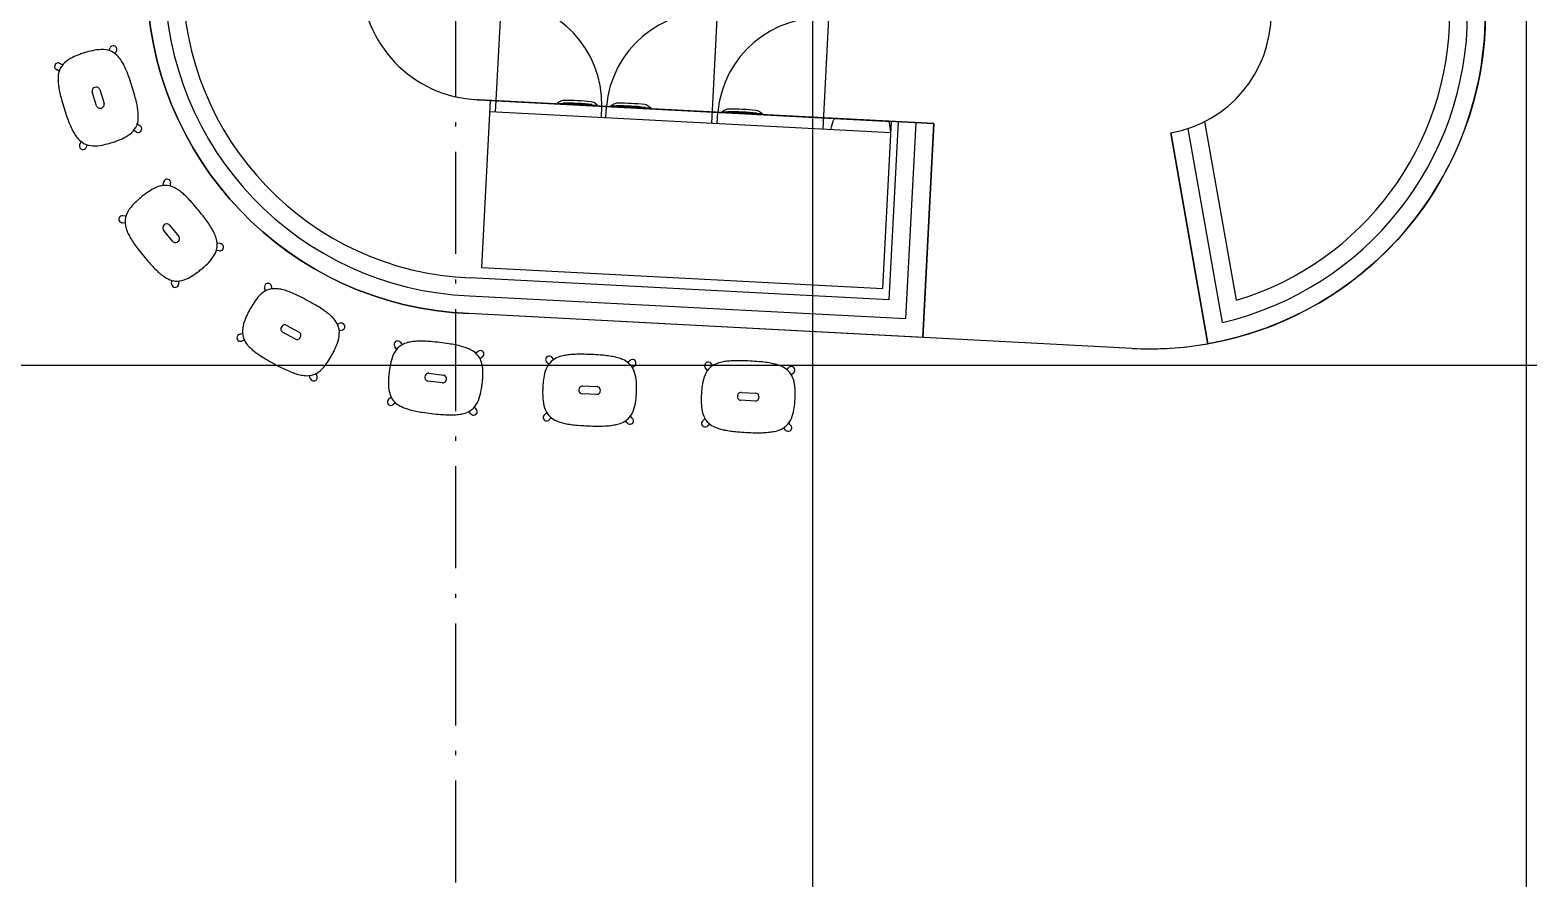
# Model space of a CAD drawing. Extents: x -120222 to -41942, y -19134 to 30932.
# Drawn here: x -89997 to -83281, y 2236 to 6040 of the extents above; entities that cross this region are included whole.
import ezdxf

# ---------------------------------------------------------------- set-up
doc = ezdxf.new("R2010")
doc.units = 0
doc.header["$LTSCALE"] = 150
doc.header["$MEASUREMENT"] = 0
doc.linetypes.add('ISO-10______', pattern=[4.699, 3.048, -0.762, 0.127, -0.762])
doc.layers.get('0').update_dxf_attribs({"linetype": 'CONTINUOUS'})
for name, color, linetype in [('_____', 7, 'CONTINUOUS'), ('____B', 7, 'CONTINUOUS'), ('___B', 7, 'CONTINUOUS')]:
    doc.layers.add(name, color=color, linetype=linetype)

# ---------------------------------------------------------------- blocks, each defined once
blk = doc.blocks.new('____-449')
at = {"color": 1, "linetype": 'Continuous'}
for p, q in [((-96078.6, 1399), (-96072.1, 1411.3)), ((-96050.1, 1384.5), (-96043.8, 1396.4)), ((-96300.8, 1306.6), (-96312.8, 1312.9)), ((-96285.6, 1334.7), (-96297.9, 1341.2)), ((-96133.3, 1150.7), (-96152.8, 1213.4)), ((-96119.3, 1223.7), (-96099.8, 1161)), ((-95954.7, 1033.2), (-95967, 1039.7)), ((-95939.8, 1061.5), (-95951.8, 1067.8)), ((-96208.8, 978), (-96202.5, 989.9)), ((-96180.5, 963.1), (-96174, 975.4))]:
    blk.add_line(p, q, dxfattribs=at)
for centre, radius, start, end in [((-96057.7, 1403.7), 16.3, 136.74474, 152.26204), ((-96057.8, 1403.8), 16.2, 95.91279, 136.74474), ((-96057.8, 1404.2), 15.8, 28.61125, 95.91279), ((-96058.1, 1404), 16.2, 347.77924, 28.61125), ((-96219.8, 1280.9), 85, 131.98842, 159.08089), ((-96176.3, 1232.6), 150, 115.77037, 131.99048), ((-96093.6, 1061.2), 340.2, 109.78658, 115.768), ((-96046.7, 930.8), 478.8, 107.25399, 109.7901), ((-96046.3, 929.7), 480, 104.72558, 107.25554), ((-96081.9, 1064.9), 340.2, 98.74091, 104.72304), ((-96110.8, 1252.9), 150, 82.5217, 98.74276), ((-96102.3, 1317.4), 85, 55.43131, 82.52036), ((-96110.8, 1305), 100, 37.89788, 55.43006), ((-96058.3, 1404), 16.3, 332.26204, 347.77924), ((-96181.9, 1249.7), 190, 30.63765, 37.89734), ((-96250.7, 1209), 270, 25.87834, 30.6373), ((-96305.6, 1327.2), 15.8, 118.59824, 185.89984), ((-96305.3, 1327.2), 16.2, 185.89984, 226.73184), ((-96305.2, 1327.3), 16.3, 226.73184, 242.24904), ((-96305.5, 1326.9), 16.2, 77.76632, 118.59824), ((-96115.7, 1270.2), 190.2, 176.61562, 183.86668), ((-96205.8, 1275.5), 100, 159.08043, 176.61381), ((-96305.5, 1326.8), 16.3, 62.24906, 77.76632), ((-96367.2, 1152.4), 399.6, 21.87327, 25.88167), ((-96554, 1077.4), 600.8, 19.06367, 21.87154), ((-96036.4, 1275.6), 269.7, 183.87239, 188.63638), ((-95908, 1295), 399.6, 188.63186, 192.63967), ((-96138.4, 1217.8), 15, 137.25554, 197.25554), ((-96134.8, 1214.4), 20, 107.25494, 137.25751), ((-96134.8, 1214.4), 20, 77.25554, 107.25554), ((-96133.7, 1219.3), 15, 17.25597, 77.25464), ((-97213.6, 849.5), 1298.6, 17.25507, 19.06414), ((-97214.9, 849.1), 1300, 15.44835, 17.25554), ((-95711.1, 1339.2), 601.4, 192.63838, 195.44342), ((-95037.7, 1525.3), 1300, 195.44834, 197.25554), ((-96119, 1155.1), 15, 197.25266, 257.26177), ((-96117.9, 1160), 20, 287.25973, 317.24203), ((-96114.2, 1156.6), 15, 317.25554, 17.25554), ((-96540.6, 1035.4), 600.5, 12.63731, 15.44663), ((-96344.6, 1079.4), 399.6, 8.63181, 12.63962), ((-95040.8, 1524.3), 1296.8, 197.25442, 199.06615), ((-95698.6, 1297), 600.8, 199.06368, 201.87152), ((-96117.8, 1160), 20, 257.25554, 287.25554), ((-96046.8, 1098.9), 100, 339.08043, 356.61381), ((-96216.8, 1098.8), 270.3, 3.87492, 8.62877), ((-96136.6, 1104.2), 190, 356.6133, 3.87355), ((-95884.6, 1222.3), 400.4, 201.87527, 205.87554), ((-96002.4, 1165.2), 269.4, 205.8758, 210.64483), ((-96070.7, 1124.7), 190, 210.63769, 217.89736), ((-96141.8, 1069.4), 100, 217.89791, 235.43001), ((-96076.3, 1141.9), 150, 295.7716, 311.98666), ((-96032.8, 1093.5), 85, 311.98842, 339.08089), ((-95947.1, 1047.6), 16.3, 242.24904, 257.76634), ((-95947.1, 1047.5), 16.2, 257.76634, 298.59824), ((-95947.4, 1047.1), 16.3, 46.7318, 62.24906), ((-95947, 1047.2), 15.8, 298.59824, 5.89984), ((-95947.3, 1047.2), 16.2, 5.89984, 46.7318), ((-96194.5, 970.4), 16.2, 167.77924, 208.61124), ((-96194.3, 970.4), 16.3, 152.26204, 167.77924), ((-96194.8, 970.2), 15.8, 208.61124, 275.91284), ((-96150.3, 1057), 85, 235.42995, 262.52389), ((-96194.8, 970.6), 16.2, 275.91284, 316.74474), ((-96194.9, 970.7), 16.3, 316.74474, 332.26204), ((-96141.8, 1121.5), 150, 262.52302, 278.7388), ((-96170.7, 1309.1), 339.8, 278.73936, 284.72743), ((-96206.3, 1444.7), 480, 284.72554, 287.25554), ((-96206.6, 1445.6), 481, 287.25681, 289.78176), ((-96158.8, 1312.8), 339.9, 289.78498, 295.77281)]:
    blk.add_arc(centre, radius, start, end, dxfattribs=at)
blk = doc.blocks.new('____-450')
at = {"color": 1, "linetype": 'Continuous'}
for p, q in [((-95834.5, 793.4), (-95833.1, 807.3)), ((-95802.6, 790.6), (-95801.3, 804.1)), ((-96005.8, 624.3), (-96019.2, 625.7)), ((-96002.2, 656.1), (-96016.1, 657.5)), ((-95806.4, 615.7), (-95764.8, 564.9)), ((-95791.9, 542.7), (-95833.5, 593.5)), ((-95582.3, 500.9), (-95596.2, 502.3)), ((-95579.1, 532.7), (-95592.6, 534.1)), ((-95797.1, 354.3), (-95795.7, 367.8)), ((-95765.2, 351.1), (-95763.9, 365))]:
    blk.add_line(p, q, dxfattribs=at)
for centre, radius, start, end in [((-95816.9, 805.7), 16.3, 158.79611, 174.31341), ((-95817, 805.7), 16.2, 117.96416, 158.79611), ((-95817.2, 806), 15.8, 50.66262, 117.96416), ((-95817.4, 805.7), 16.2, 9.83061, 50.66262), ((-95817.5, 805.7), 16.3, 354.31341, 9.83061), ((-95629.1, 371.5), 478.8, 129.30535, 131.84147), ((-95628.4, 370.6), 480, 126.77694, 129.30691), ((-95712.1, 482.6), 340.2, 120.79227, 126.7744), ((-95809.5, 646), 150, 104.57306, 120.79412), ((-95825.8, 708.8), 85, 77.48267, 104.57172), ((-95829.1, 694.2), 100, 59.94925, 77.48142), ((-95874.2, 616.3), 190, 52.68902, 59.94871), ((-95922.6, 552.7), 270, 47.9297, 52.68866), ((-96009.4, 456.5), 399.6, 43.92463, 47.93303), ((-95862.6, 602.5), 150, 137.82173, 154.04185), ((-95721.6, 474.7), 340.2, 131.83794, 137.81936), ((-96154.4, 316.9), 600.8, 41.11503, 43.9229), ((-96680.1, -142), 1298.6, 39.30643, 41.1155), ((-96681.2, -142.9), 1300, 37.49972, 39.30691), ((-96018, 641.6), 15.8, 140.64961, 207.95121), ((-96017.7, 641.8), 16.2, 207.95121, 248.78321), ((-96017.7, 641.4), 16.2, 99.81769, 140.64961), ((-96017.6, 641.9), 16.3, 248.78321, 264.30041), ((-96017.7, 641.3), 16.3, 84.30043, 99.81769), ((-95921, 630.9), 85, 154.03978, 181.13226), ((-95906, 631.2), 100, 181.13179, 198.66517), ((-95821.9, 603), 15, 159.30691, 219.30691), ((-95817.2, 601.3), 20, 129.3063, 159.30887), ((-95817.2, 601.3), 20, 99.30691, 129.30691), ((-95818, 606.2), 15, 39.30733, 99.306), ((-96126.2, 283), 600.5, 34.68867, 37.49799), ((-95961, 397.3), 399.6, 30.68317, 34.69098), ((-95820.5, 660.1), 190.2, 198.66698, 205.91804), ((-95749, 694.9), 269.7, 205.92376, 210.68774), ((-95637.3, 761.1), 399.6, 210.68322, 214.69103), ((-95780.3, 552.2), 15, 219.30402, 279.31313), ((-95781.1, 557.2), 20, 279.30691, 309.30691), ((-95781.1, 557.2), 20, 309.31109, 339.29339), ((-95776.5, 555.4), 15, 339.30691, 39.30691), ((-95849.8, 463.3), 270.3, 25.92628, 30.68013), ((-95777.6, 498.4), 190, 18.66467, 25.92491), ((-95692.4, 527.2), 100, 1.13179, 18.66517), ((-95471.4, 876), 601.4, 214.68974, 217.49478), ((-94917.2, 1301.3), 1300, 217.49971, 219.30691), ((-94919.7, 1299.2), 1296.8, 219.30578, 221.11751), ((-95735.8, 556), 150, 317.82296, 334.03802), ((-95677.4, 527.5), 85, 334.03978, 1.13226), ((-95580.7, 517.1), 16.3, 264.30041, 279.81771), ((-95580.7, 516.5), 16.3, 68.78317, 84.30043), ((-95580.7, 517), 16.2, 279.81771, 320.64961), ((-95580.7, 516.6), 16.2, 27.95121, 68.78317), ((-95580.4, 516.8), 15.8, 320.64961, 27.95121), ((-95444, 841.5), 600.8, 221.11504, 223.92288), ((-95588.4, 702.5), 400.4, 223.92663, 227.9269), ((-95676.1, 605.3), 269.4, 227.92717, 232.69619), ((-95886.1, 675.6), 339.8, 300.79072, 306.77879), ((-95970, 787.8), 480, 306.77691, 309.30691), ((-95970.6, 788.6), 481, 309.30817, 311.83312), ((-95876.5, 683.4), 339.9, 311.83634, 317.82417), ((-95724.2, 542.1), 190, 232.68906, 239.94872), ((-95769.3, 464.2), 100, 239.94928, 257.48138), ((-95780.8, 352.7), 16.3, 174.31341, 189.83061), ((-95781, 352.7), 16.2, 189.83061, 230.66261), ((-95781.2, 352.4), 15.8, 230.66261, 297.96421), ((-95772.5, 449.6), 85, 257.48132, 284.57525), ((-95781.4, 352.7), 16.2, 297.96421, 338.79611), ((-95781.5, 352.8), 16.3, 338.79611, 354.31341), ((-95788.9, 512.5), 150, 284.57438, 300.79016)]:
    blk.add_arc(centre, radius, start, end, dxfattribs=at)
blk = doc.blocks.new('____-451')
at = {"color": 1, "linetype": 'Continuous'}
for p, q in [((-93394.4, -35.8), (-93403.7, -25.5)), ((-93370.9, -14.1), (-93379.9, -4)), ((-93029.7, -22.4), (-93039.8, -31.4)), ((-93008.3, -46.2), (-93018.7, -55.5)), ((-93180.3, -173.1), (-93245.9, -169.6)), ((-93244.1, -134.7), (-93178.5, -138.1)), ((-93405.7, -252.2), (-93416.1, -261.5)), ((-93384.6, -276.3), (-93394.7, -285.3)), ((-93044.5, -303.7), (-93053.5, -293.6)), ((-93020.7, -282.3), (-93030, -271.9))]:
    blk.add_line(p, q, dxfattribs=at)
for centre, radius, start, end in [((-93392, -14.5), 15.8, 98.35581, 165.65735), ((-93392, -14.8), 16.2, 57.5238, 98.35581), ((-93290.1, -184.3), 190, 100.38221, 107.6419), ((-93275.7, -263), 270, 95.6229, 100.38186), ((-93263, -392), 399.6, 91.61783, 95.62623), ((-93257.3, -593.1), 600.8, 88.80823, 91.61609), ((-93271.8, -1290.8), 1298.6, 86.99963, 88.80869), ((-93271.9, -1292.2), 1300, 85.19291, 87.0001), ((-93213.3, -595.1), 600.5, 82.38187, 85.19119), ((-93186.6, -396), 399.6, 78.37637, 82.38418), ((-93268.5, -116.5), 150, 152.26626, 168.48731), ((-93391.7, -14.6), 16.2, 165.65735, 206.4893), ((-93391.6, -14.5), 16.3, 206.4893, 222.0066), ((-93326, -86.3), 85, 125.17587, 152.26491), ((-93392.1, -15), 16.3, 42.0066, 57.5238), ((-93317.4, -98.6), 100, 107.64244, 125.17461), ((-93160.6, -269.4), 270.3, 73.61948, 78.37332), ((-93137.9, -192.3), 190, 66.35786, 73.61811), ((-93101.8, -109.9), 100, 48.82498, 66.35837), ((-93092, -98.6), 85, 21.73297, 48.82545), ((-93018.8, -34.5), 16.3, 116.47636, 131.99362), ((-93018.9, -34.4), 16.2, 75.6444, 116.47636), ((-93018.8, -34.1), 15.8, 8.3428, 75.6444), ((-93152.4, -122.6), 150, 5.51616, 21.73122), ((-93019.2, -34), 16.3, 311.9936, 327.5109), ((-93019.1, -34.1), 16.2, 327.5109, 8.3428), ((-92943, -168), 480, 174.47014, 177.0001), ((-93082.1, -154.5), 340.2, 168.48547, 174.46759), ((-93341.3, -140.9), 339.9, 359.52954, 5.51737), ((-92944.1, -167.9), 478.8, 176.99855, 179.53466), ((-93082.7, -166.8), 340.2, 179.53113, 185.51256), ((-93272.1, -185.1), 150, 185.51493, 201.73504), ((-93240.7, -152.4), 20, 176.99949, 207.00207), ((-93240.7, -152.4), 20, 147.0001, 177.0001), ((-93245.1, -154.6), 15, 207.0001, 267.0001), ((-93244.9, -149.6), 15, 87.00052, 146.9992), ((-93179.6, -158.1), 15, 266.99721, 327.00633), ((-93179.3, -153.1), 15, 27.0001, 87.0001), ((-93183.7, -155.4), 20, 327.0001, 357.0001), ((-93183.8, -155.4), 20, 357.00429, 26.98658), ((-93342, -153.3), 339.8, 348.48392, 354.47199), ((-93481.5, -139.7), 480, 354.4701, 357.0001), ((-93482.4, -139.7), 481, 357.00137, 359.52632), ((-93405.3, -273.6), 16.2, 147.51088, 188.3428), ((-93405.2, -273.7), 16.3, 131.99362, 147.51088), ((-93332.5, -209.2), 85, 201.73297, 228.82545), ((-93098.4, -221.4), 85, 305.17451, 332.26844), ((-93156, -191.2), 150, 332.26758, 348.48336), ((-93405.6, -273.7), 15.8, 188.3428, 255.6444), ((-93405.5, -273.3), 16.2, 255.6444, 296.4764), ((-93405.6, -273.2), 16.3, 296.4764, 311.9936), ((-93322.6, -197.9), 100, 228.82498, 246.35837), ((-93286.4, -115.2), 190.2, 246.36018, 253.61124), ((-93264, -38.9), 269.7, 253.61695, 258.38094), ((-93237.8, 88.3), 399.6, 258.37642, 262.38422), ((-93211, 288.3), 601.4, 262.38293, 265.18797), ((-93152.6, 984.4), 1300, 265.1929, 267.0001), ((-93152.7, 981.2), 1296.8, 266.99898, 268.81071), ((-93167.1, 285.4), 600.8, 268.80824, 271.61607), ((-93161.5, 85), 400.4, 271.61983, 275.62009), ((-93148.7, -45.2), 269.4, 275.62036, 280.38939), ((-93134.3, -123.4), 190, 280.38225, 287.64192), ((-93107, -209.2), 100, 287.64247, 305.17457), ((-93032.3, -292.8), 16.3, 222.0066, 237.5238), ((-93032.4, -292.9), 16.2, 237.5238, 278.3558), ((-93032.4, -293.2), 15.8, 278.3558, 345.6574), ((-93032.8, -293.2), 16.3, 26.4893, 42.0066), ((-93032.7, -293.1), 16.2, 345.6574, 26.4893)]:
    blk.add_arc(centre, radius, start, end, dxfattribs=at)
blk = doc.blocks.new('____-452')
at = {"color": 1, "linetype": 'Continuous'}
for p, q in [((-94106.6, -8.5), (-94116.1, 1.8)), ((-94083.4, 13.5), (-94092.5, 23.5)), ((-93742.1, 8.9), (-93752.1, -0.2)), ((-93720.5, -14.6), (-93730.7, -24.1)), ((-93955.2, -105.7), (-93889.6, -108.4)), ((-93891.1, -143.4), (-93956.7, -140.6)), ((-94115.6, -225), (-94125.9, -234.4)), ((-94094.3, -248.8), (-94104.2, -258)), ((-93753.8, -272.5), (-93763, -262.6)), ((-93730.3, -250.8), (-93739.7, -240.6))]:
    blk.add_line(p, q, dxfattribs=at)
for centre, radius, start, end in [((-94104.2, 12.8), 16.2, 166.27998, 207.11193), ((-94104.5, 12.9), 15.8, 98.97844, 166.27998), ((-94104.1, 12.9), 16.3, 207.11193, 222.62923), ((-94037.7, -58.2), 85, 125.79849, 152.88754), ((-94104.5, 12.5), 16.2, 58.14643, 98.97844), ((-94104.5, 12.4), 16.3, 42.62923, 58.14643), ((-94028.9, -70.4), 100, 108.26506, 125.79724), ((-94000.7, -155.8), 190, 101.00483, 108.26452), ((-93985.4, -234.4), 270, 96.24552, 101.00448), ((-93971.3, -363.1), 399.6, 92.24045, 96.24885), ((-93963.5, -564.2), 600.8, 89.43085, 92.23872), ((-93970.4, -1262), 1298.6, 87.62225, 89.43132), ((-93970.4, -1263.4), 1300, 85.81554, 87.62273), ((-93919.4, -565.8), 600.5, 83.00449, 85.81381), ((-93894.9, -366.4), 399.6, 78.99899, 83.0068), ((-93870.3, -239.4), 270.3, 74.2421, 78.99595), ((-93848.5, -162.1), 190, 66.98048, 74.24073), ((-93813.3, -79.3), 100, 49.44761, 66.98099), ((-93731.1, -3.1), 16.3, 117.09899, 132.61625), ((-93731.1, -3), 16.2, 76.26703, 117.09899), ((-93731.1, -2.6), 15.8, 8.96543, 76.26703), ((-93793.1, -123.8), 340.2, 169.10809, 175.09022), ((-93979.9, -87.8), 150, 152.88888, 169.10994), ((-93803.5, -67.9), 85, 22.3556, 49.44808), ((-93863.7, -92.6), 150, 6.13878, 22.35384), ((-93731.5, -2.6), 16.3, 312.61623, 328.13353), ((-93731.4, -2.7), 16.2, 328.13353, 8.96543), ((-93655, -135.7), 478.8, 177.62117, 180.15728), ((-93653.8, -135.7), 480, 175.09276, 177.62273), ((-93951.6, -123.3), 20, 147.62273, 177.62273), ((-93951.6, -123.3), 20, 177.62212, 207.62469), ((-93956.1, -125.7), 15, 207.62273, 267.62273), ((-93955.9, -120.7), 15, 87.62315, 147.62182), ((-93890.3, -123.4), 15, 27.62273, 87.62273), ((-93894.7, -125.7), 20, 327.62273, 357.62273), ((-93894.7, -125.7), 20, 357.62691, 27.60921), ((-94052.4, -113), 339.9, 0.15216, 6.13999), ((-94192.6, -113.3), 480, 355.09273, 357.62273), ((-94193.5, -113.3), 481, 357.62399, 0.14894), ((-93793.5, -136.1), 340.2, 180.15376, 186.13518), ((-93982.7, -156.4), 150, 186.13755, 202.35766), ((-93890.5, -128.4), 15, 267.61984, 327.62895), ((-93866.5, -161.2), 150, 332.8902, 349.10598), ((-94052.9, -125.3), 339.8, 349.10654, 355.09461), ((-94114.9, -246.3), 16.2, 148.13351, 188.96543), ((-94115.3, -246.4), 15.8, 188.96543, 256.26703), ((-94114.8, -246.4), 16.3, 132.61625, 148.13351), ((-94042.8, -181.1), 85, 202.3556, 229.44808), ((-94115.2, -246.1), 16.2, 256.26703, 297.09903), ((-94115.3, -245.9), 16.3, 297.09903, 312.61623), ((-94033.1, -169.7), 100, 229.44761, 246.98099), ((-93997.8, -86.7), 190.2, 246.9828, 254.23386), ((-93817.4, -178.7), 100, 288.26509, 305.79719), ((-93808.6, -190.8), 85, 305.79713, 332.89107), ((-93741.8, -261.9), 15.8, 278.97843, 346.28003), ((-93742.3, -261.9), 16.3, 27.11193, 42.62923), ((-93742.2, -261.8), 16.2, 346.28003, 27.11193), ((-93976.2, -10.1), 269.7, 254.23957, 259.00356), ((-93951.4, 117.3), 399.6, 258.99904, 263.00685), ((-93926.8, 317.6), 601.4, 263.00556, 265.8106), ((-93875.9, 1014.4), 1300, 265.81553, 267.62273), ((-93876, 1011.1), 1296.8, 267.6216, 269.43333), ((-93882.9, 315.2), 600.8, 269.43086, 272.2387), ((-93875, 114.9), 400.4, 272.24245, 276.24272), ((-93860.8, -15.2), 269.4, 276.24298, 281.01201), ((-93845.6, -93.2), 190, 281.00487, 288.26454), ((-93741.8, -261.5), 16.3, 222.62923, 238.14643), ((-93741.9, -261.6), 16.2, 238.14643, 278.97843)]:
    blk.add_arc(centre, radius, start, end, dxfattribs=at)
blk = doc.blocks.new('____-453')
at = {"color": 1, "linetype": 'Continuous'}
for p, q in [((-94787.5, 59.6), (-94796.2, 70.5)), ((-94762.7, 79.7), (-94771.1, 90.3)), ((-94422.8, 49.4), (-94433.4, 41)), ((-94402.9, 24.3), (-94413.9, 15.6)), ((-94643.9, -48.8), (-94578.7, -56.5)), ((-94582.8, -91.2), (-94648, -83.6)), ((-94812.9, -155.7), (-94823.8, -164.3)), ((-94793.3, -181), (-94804, -189.4)), ((-94430.6, -210.5), (-94439.2, -199.6)), ((-94455.7, -230.4), (-94464.1, -219.8))]:
    blk.add_line(p, q, dxfattribs=at)
for centre, radius, start, end in [((-94783.5, 80.6), 16.2, 161.94963, 202.78158), ((-94783.8, 80.7), 15.8, 94.64809, 161.94963), ((-94783.4, 80.6), 16.3, 202.78158, 218.29888), ((-94722.6, 4.8), 85, 121.46815, 148.5572), ((-94783.8, 80.3), 16.2, 53.81608, 94.64809), ((-94783.9, 80.2), 16.3, 38.29888, 53.81608), ((-94714.7, -8), 100, 103.93472, 121.46689), ((-94693.1, -95.4), 190, 96.67449, 103.93418), ((-94683.8, -174.9), 270, 91.91518, 96.67414), ((-94679.4, -304.3), 399.6, 87.91011, 91.91851), ((-94686.8, -505.4), 600.8, 85.10051, 87.90838), ((-94746.4, -1200.7), 1298.6, 83.29191, 85.10098), ((-94746.5, -1202.1), 1300, 81.48519, 83.29238), ((-94643, -510.3), 600.5, 78.67415, 81.48347), ((-94603.5, -313.3), 399.6, 74.66865, 78.67646), ((-94569.3, -188.6), 270.3, 69.91176, 74.6656), ((-94483.6, -79.1), 340.2, 164.77775, 170.75987), ((-94667.1, -29.1), 150, 148.55854, 164.77959), ((-94541.7, -113.2), 190, 62.65014, 69.91039), ((-94500.4, -33.2), 100, 45.11727, 62.65065), ((-94489.8, -22.6), 85, 18.02525, 45.11773), ((-94412.7, 36.6), 16.3, 112.76864, 128.2859), ((-94412.7, 36.7), 16.2, 71.93668, 112.76864), ((-94551.6, -42.7), 150, 1.80844, 18.0235), ((-94412.6, 37), 15.8, 4.63508, 71.93668), ((-94413.1, 37.1), 16.3, 308.28588, 323.80318), ((-94412.9, 37), 16.2, 323.80318, 4.63508), ((-94485, -91.3), 340.2, 175.82342, 181.80484), ((-94346.8, -101.4), 478.8, 173.29083, 175.82694), ((-94345.6, -101.5), 480, 170.76242, 173.29238), ((-94641.7, -66.7), 20, 173.29177, 203.29435), ((-94641.7, -66.7), 20, 143.29238, 173.29238), ((-94645.7, -63.7), 15, 83.2928, 143.29148), ((-94580.5, -71.4), 15, 23.29238, 83.29238), ((-94585.1, -73.3), 20, 353.29657, 23.27887), ((-94741.4, -48.7), 339.9, 355.82182, 1.80965), ((-94675.2, -97.3), 150, 181.80721, 198.02732), ((-94646.3, -68.7), 15, 203.29238, 263.29238), ((-94581.1, -76.3), 15, 263.2895, 323.29861), ((-94585.1, -73.3), 20, 323.29238, 353.29238), ((-94742.8, -61), 339.8, 344.7762, 350.76427), ((-94881.1, -38.5), 480, 350.76238, 353.29238), ((-94882.1, -38.4), 481, 353.29365, 355.8186), ((-94813.8, -177), 16.2, 143.80316, 184.63508), ((-94814.1, -177), 15.8, 184.63508, 251.93668), ((-94813.7, -177.1), 16.3, 128.2859, 143.80316), ((-94814, -176.7), 16.2, 251.93668, 292.76868), ((-94736.9, -117.4), 85, 198.02525, 225.11773), ((-94814.1, -176.6), 16.3, 292.76868, 308.28588), ((-94726.4, -106.8), 100, 225.11727, 242.65065), ((-94684.9, -26.6), 190.2, 242.65246, 249.90352), ((-94504.2, -144.8), 85, 301.46679, 328.56073), ((-94559.6, -110.9), 150, 328.55986, 344.77564), ((-94657.6, 48), 269.7, 249.90923, 254.67322), ((-94623.3, 173.3), 399.6, 254.6687, 258.6765), ((-94583.6, 371.1), 601.4, 258.67521, 261.48025), ((-94480.2, 1062), 1300, 261.48518, 263.29238), ((-94480.6, 1058.8), 1296.8, 263.29126, 265.10299), ((-94540, 365.4), 600.8, 265.10052, 267.90836), ((-94547.3, 165.1), 400.4, 267.91211, 271.91238), ((-94542.9, 34.3), 269.4, 271.91264, 276.68167), ((-94533.7, -44.6), 190, 276.67453, 283.9342), ((-94512, -132), 100, 283.93475, 301.46685), ((-94442.9, -220.3), 16.3, 218.29888, 233.81608), ((-94442.9, -220.4), 16.2, 233.81608, 274.64808), ((-94442.9, -220.7), 15.8, 274.64808, 341.94968), ((-94443.4, -220.7), 16.3, 22.78158, 38.29888), ((-94443.2, -220.6), 16.2, 341.94968, 22.78158)]:
    blk.add_arc(centre, radius, start, end, dxfattribs=at)
blk = doc.blocks.new('____-454')
at = {"color": 1, "linetype": 'Continuous'}
for p, q in [((-95345.6, 330), (-95349.4, 342.9)), ((-95376.1, 320.4), (-95380.1, 333.8)), ((-95241.8, 104.5), (-95299.5, 135.8)), ((-95282.9, 166.6), (-95225.1, 135.3)), ((-95041.1, 175.9), (-95054, 172)), ((-95032, 145.2), (-95045.3, 141.2)), ((-95479.3, 129.9), (-95492.7, 125.9)), ((-95470.6, 99.1), (-95483.6, 95.2)), ((-95175.2, -71.8), (-95179.1, -58.8)), ((-95144.6, -62.7), (-95148.5, -49.3))]:
    blk.add_line(p, q, dxfattribs=at)
for centre, radius, start, end in [((-95364.6, 338.4), 16.2, 140.21078, 181.04273), ((-95364.4, 338.5), 16.3, 181.04273, 196.56003), ((-95364.8, 338.7), 15.8, 72.90924, 140.21078), ((-95364.9, 338.3), 16.2, 32.07723, 72.90924), ((-95365.1, 338.3), 16.3, 16.56003, 32.07723), ((-95145.1, 79.1), 340.2, 143.0389, 149.02102), ((-95297.1, 193.5), 150, 126.81969, 143.04074), ((-95336.1, 245.5), 85, 99.7293, 126.81834), ((-95333.5, 230.7), 100, 82.19587, 99.72804), ((-95345.8, 141.5), 190, 74.93564, 82.19533), ((-95366.5, 64.3), 270, 70.17633, 74.93528), ((-95410.5, -57.6), 399.6, 66.17126, 70.17966), ((-95491.8, -241.7), 600.8, 63.36166, 66.16952), ((-95804.7, -865.5), 1298.6, 61.55306, 63.36212), ((-95805.3, -866.7), 1300, 59.74634, 61.55353), ((-95151, 68.2), 340.2, 154.08456, 160.06599), ((-95026.3, 7.7), 478.8, 151.55197, 154.08809), ((-95025.3, 7.1), 480, 149.02357, 151.55353), ((-95452.9, -262.4), 600.5, 56.9353, 59.74462), ((-95343.3, -94.1), 399.6, 52.9298, 56.93761), ((-95265.3, 9.1), 270.3, 48.17291, 52.92675), ((-95211.8, 68.9), 190, 40.91129, 48.17154), ((-95394.7, 137.3), 85, 176.2864, 203.37888), ((-95329.8, 133.1), 150, 160.06836, 176.28847), ((-95287.4, 149.1), 20, 151.55292, 181.5555), ((-95292.4, 149), 15, 181.55353, 241.55353), ((-95287.4, 149.1), 20, 121.55353, 151.55353), ((-95290, 153.4), 15, 61.55395, 121.55263), ((-95232.3, 122.1), 15, 1.55353, 61.55353), ((-95143.8, 127.9), 100, 23.37841, 40.9118), ((-95130, 133.8), 85, 356.2864, 23.37888), ((-95036.4, 160.2), 16.3, 91.02979, 106.54705), ((-95036.4, 160.4), 16.2, 50.19783, 91.02979), ((-95036.6, 160.8), 16.3, 286.54703, 302.06433), ((-95036.5, 160.7), 16.2, 302.06433, 342.89623), ((-95036.2, 160.6), 15.8, 342.89623, 50.19783), ((-95488.5, 110.5), 15.8, 162.89623, 230.19783), ((-95488.1, 110.4), 16.2, 122.06431, 162.89623), ((-95488.2, 110.8), 16.2, 230.19783, 271.02983), ((-95488.1, 110.3), 16.3, 106.54705, 122.06431), ((-95488.2, 110.9), 16.3, 271.02983, 286.54703), ((-95380.9, 143.2), 100, 203.37841, 220.9118), ((-95312.7, 202.3), 190.2, 220.91361, 228.16467), ((-95234.7, 117.7), 15, 241.55064, 301.55975), ((-95237.3, 122), 20, 301.55353, 331.55353), ((-95237.3, 122), 20, 331.55772, 1.54001), ((-95373.4, 202.7), 339.9, 334.08297, 340.07079), ((-95194.9, 138), 150, 340.06959, 356.28464), ((-95259.7, 261.6), 269.7, 228.17038, 232.93437), ((-95181.4, 365.2), 399.6, 232.92985, 236.93765), ((-95071.3, 534.3), 601.4, 236.93636, 239.7414), ((-94719.4, 1137.8), 1300, 239.74633, 241.55353), ((-95379.2, 191.8), 339.8, 323.03735, 329.02542), ((-95499.4, 264), 480, 329.02353, 331.55353), ((-95500.2, 264.4), 481, 331.5548, 334.07974), ((-94720.9, 1134.9), 1296.8, 241.5524, 243.36414), ((-95032.9, 512.8), 600.8, 243.36167, 246.1695), ((-95113.9, 329.5), 400.4, 246.17325, 250.17352), ((-95158.3, 206.3), 269.4, 250.17379, 254.94282), ((-95178.9, 129.6), 190, 254.93568, 262.19535), ((-95191.1, 40.4), 100, 262.1959, 279.728), ((-95188.6, 25.6), 85, 279.72794, 306.82187), ((-95160.1, -67.3), 16.2, 320.21083, 1.04273), ((-95160.2, -67.3), 16.3, 1.04273, 16.56003), ((-95227.6, 77.7), 150, 306.821, 323.03679), ((-95159.6, -67.1), 16.3, 196.56003, 212.07723), ((-95159.7, -67.2), 16.2, 212.07723, 252.90923), ((-95159.8, -67.5), 15.8, 252.90923, 320.21083)]:
    blk.add_arc(centre, radius, start, end, dxfattribs=at)
blk = doc.blocks.new('____-455')
at = {"color": 1, "linetype": 'Continuous'}
for p, q in [((-93442.2, 4076.6), (-91487.1, 4179.1)), ((-93526.3, 4152.3), (-93476, 3193.6)), ((-91483, 4099.2), (-93358.1, 4000.9)), ((-93396.1, 3197.8), (-93442.2, 4076.6)), ((-93307.9, 3953.4), (-91510.3, 4047.7)), ((-91510.3, 4047.7), (-91471, 3298.7)), ((-93358.1, 4000.9), (-93316.2, 3202)), ((-93307.9, 3953.4), (-93268.6, 3204.4)), ((-93476, 3193.6), (-91441.1, 3300.3)), ((-93271.2, 3254.3), (-91473.7, 3348.6)), ((-93268.6, 3204.4), (-91471, 3298.7)), ((-92277.6, 3306.5), (-92251.5, 2809.2)), ((-92252.6, 3307.8), (-92250, 3257.8)), ((-91778.2, 3332.7), (-91752.2, 2835.4)), ((-91742.7, 3334.5), (-91740.9, 3322.6)), ((-91740.9, 3322.6), (-91732.1, 3292.7)), ((-91475.2, 3336.5), (-91480.8, 3305.9)), ((-91474.7, 3348.6), (-91475.2, 3336.5)), ((-93246.2, 3255.7), (-93220.1, 2758.4)), ((-92968.8, 3217.1), (-92789.1, 3226.6)), ((-92814, 3225.3), (-92813.9, 3223.4)), ((-92789.2, 3229.6), (-92789.1, 3226.6)), ((-92771.9, 3280.5), (-92769.3, 3230.6)), ((-92751.9, 3281.6), (-92749.3, 3231.7)), ((-92729.3, 3232.7), (-92729.2, 3229.7)), ((-92549.4, 3239.1), (-92729.2, 3229.7)), ((-92704.2, 3231), (-92704.1, 3229.2)), ((-92574.4, 3237.8), (-92574.3, 3236)), ((-92549.6, 3242.1), (-92549.4, 3239.1)), ((-92230, 3258.9), (-92229.8, 3255.9)), ((-92050.1, 3265.3), (-92229.8, 3255.9)), ((-92204.9, 3257.2), (-92204.8, 3255.3)), ((-92075.1, 3264), (-92075, 3262.2)), ((-92050.2, 3268.3), (-92050.1, 3265.3)), ((-92969, 3220.1), (-92968.8, 3217.1)), ((-92943.9, 3218.4), (-92943.8, 3216.6)), ((-90867.6, 2756), (-90867.6, 1566)), ((-90067.6, 2756), (-90067.6, 1566)), ((-89987.6, 2756), (-89987.6, 1566)), ((-89907.6, 2756), (-89907.6, 1566)), ((-91023.1, 278.6), (-91164.5, 1080.7)), ((-91317.9, 1029.3), (-91151.2, 83.9)), ((-91086.7, 178.8), (-91239.9, 1047.3))]:
    blk.add_line(p, q, dxfattribs=at)
at = {"color": 1, "linetype": 'Continuous', "flags": 128}
blk.add_lwpolyline([(-91441.1, 3300.3), (-93476, 3193.6), (-93526.3, 4152.3), (-91491.3, 4259), (-91491.3, 4259, -0.429634), (-89907.6, 2756), (-89907.6, 1566), (-89907.6, 1566, -0.36397), (-91151.2, 83.9), (-91317.9, 1029.3), (-91317.9, 1029.3, 0.36397), (-90867.6, 1566), (-90867.6, 2756), (-90867.6, 2756, 0.429634), (-91441.1, 3300.3)], format="xyb", close=True, dxfattribs=at)
at = {"color": 1, "linetype": 'Continuous'}
for centre, radius, start, end in [((-91412.6, 2756), 1505, 360, 93), ((-91412.6, 2756), 1425, 360, 93), ((-91412.6, 2756), 1345, 360, 93), ((-91722.5, 3295.5), 10, 196.32708, 273.00255), ((-91490.6, 3307.7), 10, 273.00255, 349.67801), ((-91412.6, 2756), 545, 360, 93), ((-93233.5, 3222.3), 464.1, 271.64434, 1.02677), ((-92855.1, 3301.9), 100.1, 299.38324, 311.25197), ((-92286.8, 3271.9), 464.1, 184.97832, 274.36075), ((-92671.4, 3311.5), 100.1, 234.75312, 246.62185), ((-92690.8, 4217.1), 988, 269.23036, 276.77473), ((-92581, 3253.3), 30, 276.49976, 299.38324), ((-92615.4, 3314.4), 100.1, 299.38324, 311.25197), ((-91787.4, 3298.1), 464.1, 184.97832, 274.36075), ((-92172, 3337.7), 100.1, 234.75312, 246.62185), ((-92199.9, 3273.3), 30, 246.62185, 269.50533), ((-92191.5, 4243.3), 988, 269.23036, 276.77473), ((-92191.5, 4243.3), 1000, 269.50533, 276.49976), ((-92081.7, 3279.5), 30, 276.49976, 299.38324), ((-92116.1, 3340.6), 100.1, 299.38324, 311.25197), ((-92911, 3298.9), 100.1, 234.75312, 246.62185), ((-92938.9, 3234.5), 30, 246.62185, 269.50533), ((-92930.5, 4204.5), 988, 269.23036, 276.77473), ((-92930.5, 4204.5), 1000, 269.50533, 276.49976), ((-92820.7, 3240.7), 30, 276.49976, 299.38324), ((-92699.2, 3247.1), 30, 246.62185, 269.50533), ((-92690.8, 4217.1), 1000, 269.50533, 276.49976), ((-91412.6, 1566), 1505, 267, 0), ((-91412.6, 1566), 545, 280, 0), ((-91412.6, 1566), 1425, 283.2183, 0), ((-91412.6, 1566), 1345, 286.83203, 0)]:
    blk.add_arc(centre, radius, start, end, dxfattribs=at)
blk = doc.blocks.new('____-456')
at = {"color": 1, "linetype": 'Continuous'}
for p, q in [((-94225, 3154.4), (-94275.2, 4113.1)), ((-94461.6, 4023.2), (-94350.9, 4029)), ((-94304.9, 3150.2), (-94350.9, 4029)), ((-94426.6, 3944.9), (-94458.3, 3943.3)), ((-94384.8, 3146), (-94426.6, 3944.9)), ((-94425.1, 3143.9), (-94419.9, 3144.2)), ((-94419.9, 3144.2), (-94225, 3154.4)), ((-95907.5, 1722.6), (-95907.5, 2599.4)), ((-95827.5, 2599.4), (-95827.5, 1722.6)), ((-95747.5, 1722.6), (-95747.5, 2599.4)), ((-94947.5, 1722.6), (-94947.5, 2599.4)), ((-94342.1, 1173.9), (-94318.6, 1621.2)), ((-93376, 1073.1), (-93350, 1570.4)), ((-92876.7, 1047), (-92850.7, 1544.2)), ((-94419.9, 1177.9), (-94425.1, 1178.1)), ((-92379.8, 1071), (-94419.9, 1177.9)), ((-94406.3, 426.2), (-94367.1, 1175.2)), ((-94367.1, 1175.2), (-92569.5, 1080.9)), ((-94344.7, 1123.9), (-94342.1, 1173.9)), ((-94067.5, 1159.5), (-94067.3, 1162.5)), ((-94067.3, 1162.5), (-93887.6, 1153)), ((-94042.4, 1161.2), (-94042.3, 1163)), ((-93912.5, 1154.4), (-93912.4, 1156.2)), ((-93887.7, 1150), (-93887.6, 1153)), ((-93870.4, 1099.1), (-93867.7, 1149)), ((-93850.4, 1098), (-93847.8, 1148)), ((-93827.8, 1146.9), (-93827.6, 1149.9)), ((-93647.9, 1140.5), (-93827.6, 1149.9)), ((-93802.7, 1148.6), (-93802.6, 1150.4)), ((-93672.9, 1141.8), (-93672.8, 1143.6)), ((-94369.7, 1125.3), (-92572.2, 1031)), ((-93648.1, 1137.5), (-93647.9, 1140.5)), ((-93351.1, 1071.8), (-93348.5, 1121.8)), ((-93328.5, 1120.7), (-93328.3, 1123.7)), ((-93148.6, 1114.3), (-93328.3, 1123.7)), ((-93303.4, 1122.4), (-93303.3, 1124.3)), ((-93173.5, 1115.6), (-93173.4, 1117.4)), ((-93148.7, 1111.3), (-93148.6, 1114.3)), ((-92839.4, 1057), (-92830.6, 1086.9)), ((-92608.8, 331.9), (-92569.5, 1080.9)), ((-92539.6, 1079.3), (-92581.4, 280.4)), ((-92505.7, 196.4), (-92459.7, 1075.1)), ((-92841.2, 1045.1), (-92839.4, 1057)), ((-92573.7, 1043.1), (-92579.3, 1073.7)), ((-92573.2, 1031), (-92573.7, 1043.1)), ((-92430, 112.3), (-92379.8, 1071)), ((-94406.3, 426.2), (-92608.8, 331.9)), ((-92581.4, 280.4), (-94458.3, 378.8)), ((-94461.6, 298.9), (-92505.7, 196.4))]:
    blk.add_line(p, q, dxfattribs=at)
at = {"color": 1, "linetype": 'Continuous', "flags": 128}
blk.add_lwpolyline([(-94425.1, 1178.1), (-94419.9, 1177.9), (-94419.9, 1177.8), (-92379.8, 1071), (-92430, 112.3), (-94465, 218.9), (-94465, 218.9, -0.402113), (-95907.5, 1722.6), (-95907.5, 2599.4), (-95907.5, 2599.4, -0.402113), (-94465, 4103.1), (-94275.2, 4113.1), (-94225, 3154.4), (-94425.1, 3143.9), (-94425.1, 3143.9, 0.402113), (-94947.5, 2599.4), (-94947.5, 1722.6), (-94947.5, 1722.6, 0.402113), (-94425.1, 1178.1)], format="xyb", close=True, dxfattribs=at)
at = {"color": 1, "linetype": 'Continuous'}
for centre, radius, start, end in [((-94402.5, 2599.4), 1505, 92.37727, 180), ((-94402.5, 2599.4), 1425, 92.37727, 180), ((-94402.5, 2599.4), 1345, 92.37727, 180), ((-94402.5, 2599.4), 545, 92.37727, 180), ((-94402.5, 1722.6), 1505, 180, 267.62273), ((-94402.5, 1722.6), 1425, 180, 267.62273), ((-94402.5, 1722.6), 1345, 180, 267.62273), ((-94402.5, 1722.6), 545, 180, 267.62273), ((-94331.9, 1157.3), 464.1, 358.97323, 88.35566), ((-93385.3, 1107.7), 464.1, 85.63925, 175.02168), ((-92885.9, 1081.5), 464.1, 85.63925, 175.02168), ((-94009.5, 1080.7), 100.1, 113.37815, 125.24688), ((-94037.4, 1145.1), 30, 90.49467, 113.37815), ((-94029, 175.1), 988, 83.22527, 90.76964), ((-94029, 175.1), 1000, 83.50024, 90.49467), ((-93919.2, 1138.9), 30, 60.61676, 83.50024), ((-93953.6, 1077.8), 100.1, 48.74803, 60.61676), ((-93769.9, 1068.1), 100.1, 113.37815, 125.24688), ((-93797.7, 1132.5), 30, 90.49467, 113.37815), ((-93789.3, 162.5), 988, 83.22527, 90.76964), ((-93789.3, 162.5), 1000, 83.50024, 90.49467), ((-93679.5, 1126.3), 30, 60.61676, 83.50024), ((-93713.9, 1065.2), 100.1, 48.74803, 60.61676), ((-93270.5, 1041.9), 100.1, 113.37815, 125.24688), ((-93298.4, 1106.3), 30, 90.49467, 113.37815), ((-93290, 136.3), 988, 83.22527, 90.76964), ((-93290, 136.3), 1000, 83.50024, 90.49467), ((-93180.2, 1100.1), 30, 60.61676, 83.50024), ((-93214.6, 1039), 100.1, 48.74803, 60.61676), ((-92821, 1084.1), 10, 86.99745, 163.67292), ((-92589.1, 1071.9), 10, 10.32199, 86.99745)]:
    blk.add_arc(centre, radius, start, end, dxfattribs=at)
blk = doc.blocks.new('____-457')
at = {"color": 1, "linetype": 'Continuous'}
for p, q in [((-94465, 4103.1), (-91491.3, 4259)), ((-91491.3, 63.1), (-94465, 218.9))]:
    blk.add_line(p, q, dxfattribs=at)
blk.add_arc((-91412.6, 1566), 1505, 267, 280, dxfattribs=at)
at = {"color": 1}
for name in ['____-455', '____-456']:
    blk.add_blockref(name, (0, 0), dxfattribs=at)
blk = doc.blocks.new('____-458')
at = {"color": 1}
for name in ['____-457', '____-449', '____-450', '____-454', '____-453', '____-452', '____-451']:
    blk.add_blockref(name, (0, 0), dxfattribs=at)

msp = doc.modelspace()

# ---------------------------------------------------------------- linework, layer by layer
at = {"layer": '____B', "color": 6, "linetype": 'ISO-10______'}
for p, q in [((-88087.45335, -18224.63715), (-88087.45335, 28821.32986)), ((-41943.00752, 4534.71684), (-107847.23944, 4534.71684))]:
    msp.add_line(p, q, dxfattribs=at)
at = {"layer": '____B', "color": 0, "linetype": 'ISO-10______'}
msp.add_line((-79640.95325, 4534.71684), (-99851.30431, 4534.71684), dxfattribs=at)
at = {"layer": '___B', "color": 5}
for p, q in [((-83287.45331, -18154.63715), (-83287.45331, 28891.32986)), ((-86487.45331, -18224.63715), (-86487.45331, 28821.32986))]:
    msp.add_line(p, q, dxfattribs=at)

# ---------------------------------------------------------------- block references
at = {"layer": '_____', "color": 0}
msp.add_blockref('____-458', (6435.10495, 4548.69799), dxfattribs=at)

doc.saveas('drawing.dxf')
